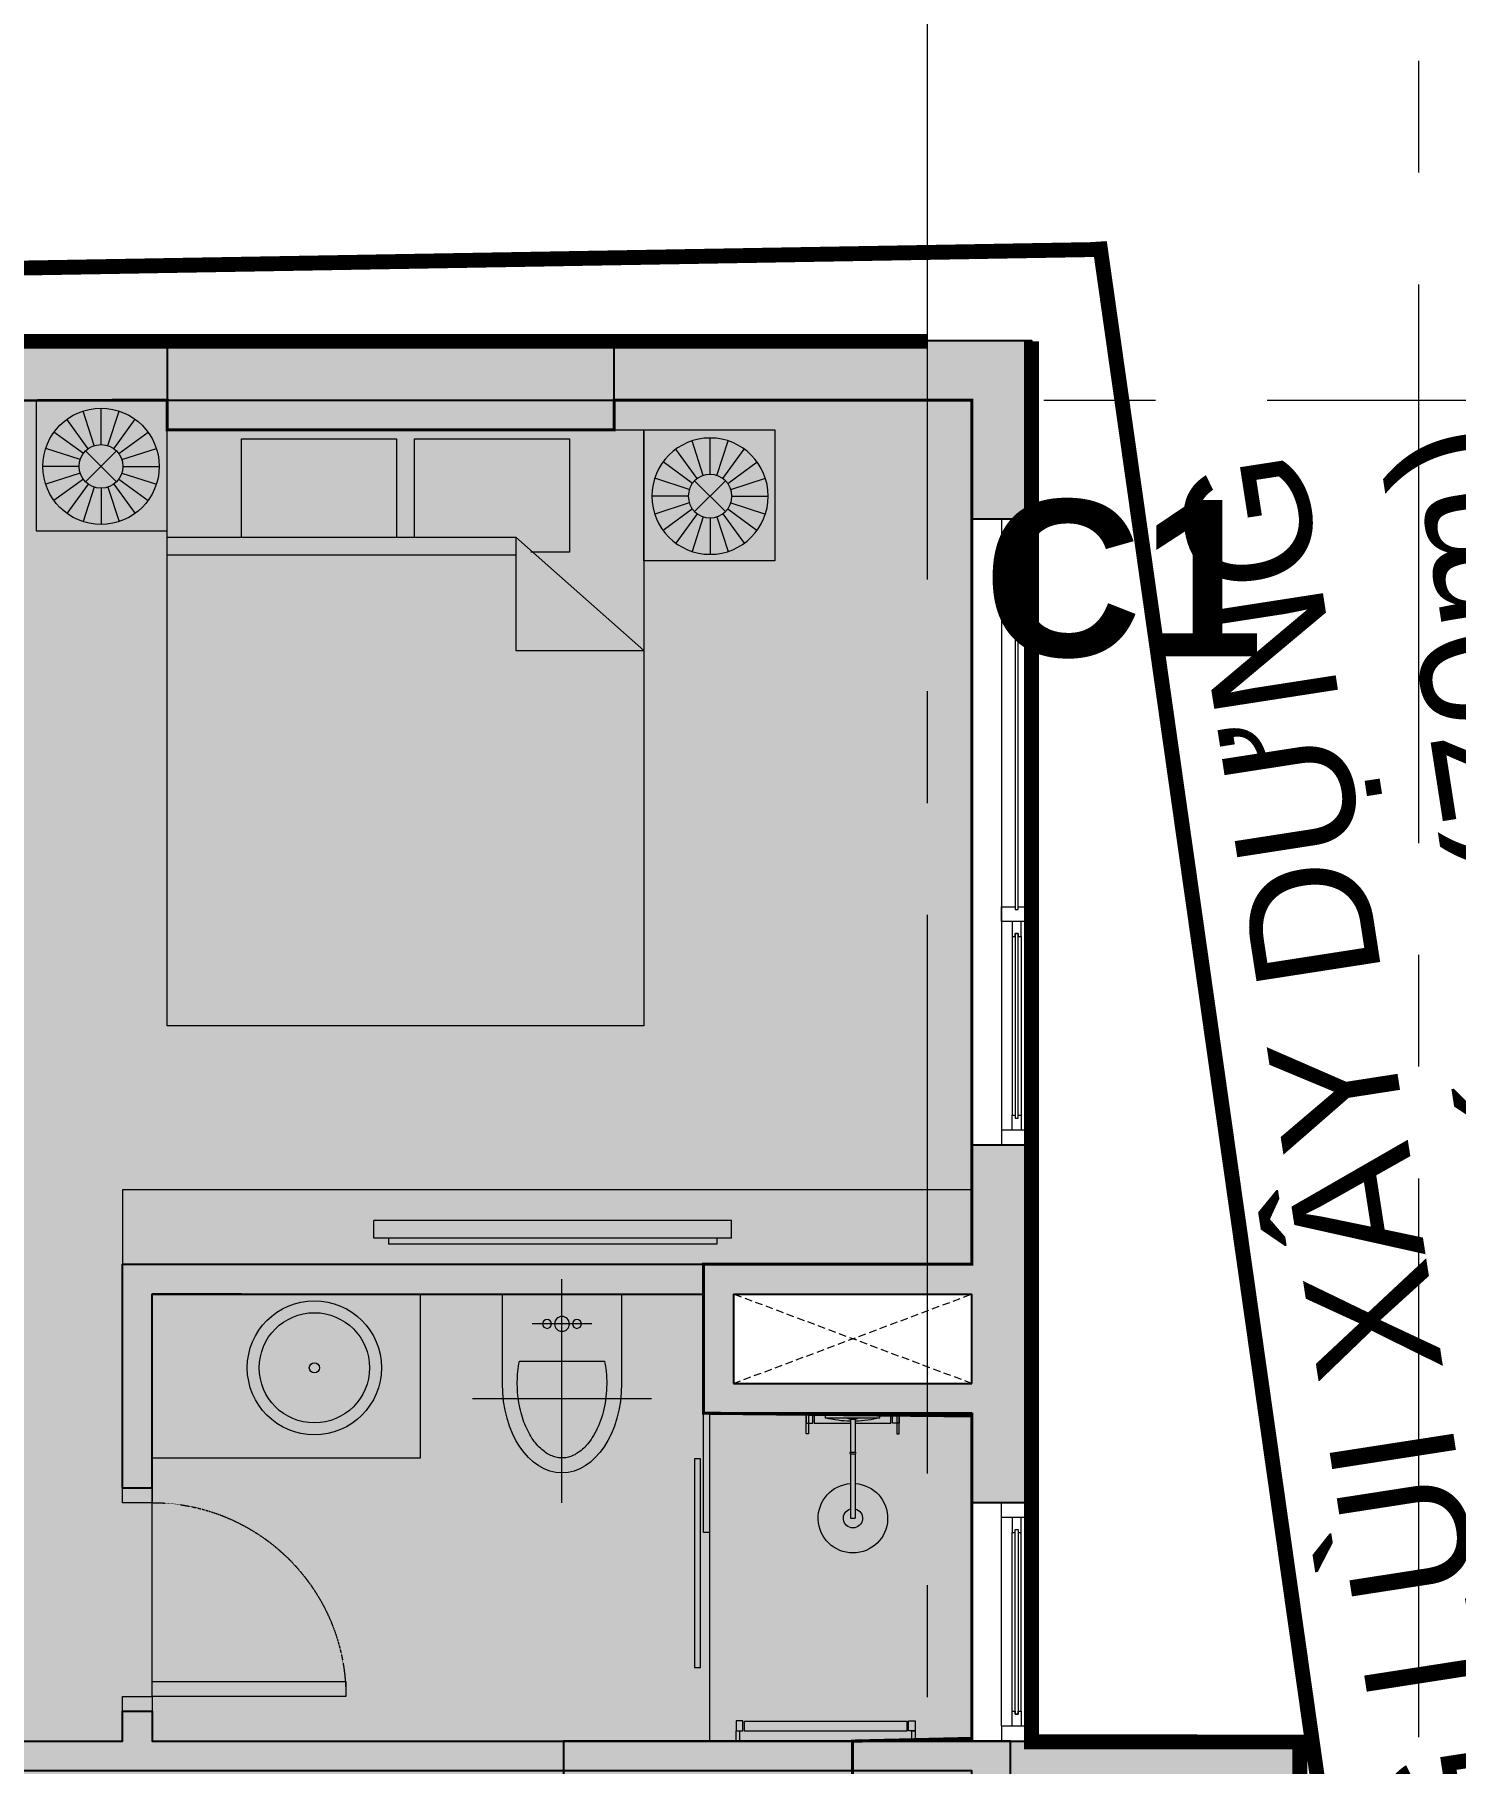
# Model space of a CAD drawing. Header units: millimetres. Extents: x -100356 to 314685, y 446 to 1273965.
# Drawn here: x 77096 to 81863, y 930775 to 936576 of the extents above; entities that cross this region are included whole.
import ezdxf

# ---------------------------------------------------------------- set-up
doc = ezdxf.new("R2010")
doc.units = ezdxf.units.MM
for name, pattern in [('A1 - dp$0$DASHED2', [0.375, 0.25, -0.125]), ('A1 - dp$0$HIDDEN', [0.375, 0.25, -0.125]), ('CENTER', [2, 1.25, -0.25, 0.25, -0.25]), ('Dash', [6, 3, -3]), ('DASHED2', [0.375, 0.25, -0.125])]:
    doc.linetypes.add(name, pattern=pattern)
for name, color, linetype, lineweight in [('$0$TUONG 2', 2, 'Continuous', 35), ('@ color hatch', 7, 'Continuous', 13), ('A.Concrete', 7, 'Continuous', 25), ('A1 - dp$0$A.Door', 4, 'Continuous', 13), ('A1 - dp$0$A.HACH 250', 250, 'Continuous', 5), ('A1 - dp$0$CUA', 5, 'Continuous', 9), ('A1 - dp$0$FURNITURE', 8, 'Continuous', 5), ('A1 - dp$0$TUONG 2', 2, 'Continuous', 25), ('A2 - dp$0$A.Door', 4, 'Continuous', 13), ('A2 - dp$0$A.HACH 250', 250, 'Continuous', 5), ('A2 - dp$0$CUA', 5, 'Continuous', 9), ('A2 - dp$0$TUONG 2', 2, 'Continuous', 25), ('GJ', 1, 'Continuous', 13), ('Hatch-wall', 251, 'Continuous', 5), ('LC.HA', 250, 'Continuous', 9), ('LGI', 250, 'CENTER', 9), ('luoicot', 30, 'Continuous', 13), ('TEXT', 6, 'Continuous', 20), ('Text 35', 250, 'Continuous', 15)]:
    doc.layers.add(name, color=color, linetype=linetype, lineweight=lineweight)
doc.layers.add('STR', color=7, linetype='Continuous')
doc.styles.add('ARIAL', font='Font - TrueType - Arial Bold.ttf')
doc.styles.add('arial_eng', font='ARIALNI.TTF')
doc.styles.add('VnArial', font='Font - TrueType - Arial.ttf')

# ---------------------------------------------------------------- blocks, each defined once
blk = doc.blocks.new('A1 - dp$0$A$C6FE626A3')
for p, q in [((-90, 605.700302251149), (-150, 605.700302251149)), ((-150, -594.299697748851), (-150, 605.700302251149)), ((-90, -594.299697748851), (-90, 605.700302251149)), ((-90, 556.6419258960523), (-70, 556.6419258960523)), ((-70, -544.8904991850723), (-70, 556.6419258960523)), ((-90, -544.8904991850723), (-70, -544.8904991850723)), ((-90, -594.299697748851), (-150, -594.299697748851))]:
    blk.add_line(p, q)
blk = doc.blocks.new('A1 - dp$0$Bed 1600')
at = {"linetype": 'Continuous'}
for p, q in [((2.000000749999799, -80.00003000000197), (2.000000749999799, 0)), ((2.000000749999799, 0), (65.99999225000056, 0)), ((65.99999225000056, 0), (65.99999225000056, -80.00003000000197)), ((12.00000150000051, -1.200000000002547), (32.79999149999958, -1.200000000002547)), ((12.00000150000051, -14.40000000000146), (12.00000150000051, -1.200000000002547)), ((32.79999149999958, -1.200000000002547), (32.79999149999958, -14.40000000000146)), ((35.20000150000124, -1.200000000002547), (56.00000150000005, -1.200000000002547)), ((35.20000150000124, -14.40000000000146), (35.20000150000124, -1.200000000002547)), ((56.00000150000005, -1.200000000002547), (56.00000150000005, -16.39999999999964)), ((2.000000749999799, -14.40000000000146), (48.80001150000317, -14.40000000000146)), ((65.99999225000056, -29.59999999999854), (48.80001150000317, -14.40000000000146)), ((48.80001150000317, -14.40000000000146), (48.80001150000317, -29.59999999999854)), ((48.80001150000317, -16.80000000000109), (2.000000749999799, -16.80000000000109)), ((56.00000150000005, -16.39999999999964), (50.79937150000114, -16.39999999999964)), ((48.80001150000317, -29.59999999999854), (65.99999225000056, -29.59999999999854)), ((65.99999225000056, -80.00003000000197), (2.000000749999799, -80.00003000000197))]:
    blk.add_line(p, q, dxfattribs=at)
blk = doc.blocks.new('A1 - dp$0$tab')
for p, q in [((439.0243902440415, 0), (0, 0)), ((0, 0), (0, -439.0243902440415)), ((439.0243902440415, -439.0243902440998), (439.0243902440415, 0)), ((194.7534147979459, -152.8788605035515), (157.068415483809, -36.8963585163001)), ((217.3644143863348, -149.2976299885777), (217.3644143863348, -27.34641047636979)), ((239.9754139747238, -152.8788605035515), (277.6604132887442, -36.89635851635831)), ((158.1680489442078, -179.4596846988424), (59.50743987411261, -107.7785563705256)), ((174.3557373892981, -163.2719962538103), (102.6746090609813, -64.61138718365692)), ((260.3730913832551, -163.2719962538103), (332.0542197116883, -64.61138718371511)), ((276.5607798283454, -179.4596846988424), (375.2213888984406, -107.7785563705256)), ((147.7749131940072, -199.857362107432), (31.79241120675579, -162.1723627934116)), ((165.6248938116477, -170.7288411212503), (269.1039349609054, -274.207882270508)), ((269.1039349609054, -170.7288411212503), (165.6248938116477, -274.207882270508)), ((286.9539155786624, -199.8573621074902), (402.9364175657973, -162.1723627934698)), ((144.1936826789751, -222.4683616958791), (22.24246316682547, -222.4683616958791)), ((290.5351460935781, -222.4683616958791), (412.4863656058441, -222.4683616958791)), ((147.7749131940072, -245.0793612842681), (31.79241120675579, -282.7643605982885)), ((158.1680489442078, -265.4770386928576), (59.50743987411261, -337.1581670212327)), ((174.3557373892981, -281.6647271379479), (102.6746090608649, -380.3253362080432)), ((260.3730913832551, -281.6647271379479), (332.0542197116883, -380.3253362080432)), ((276.5607798283454, -265.4770386929158), (375.2213888984406, -337.1581670212327)), ((286.9539155786624, -245.0793612842681), (402.9364175657973, -282.7643605982885)), ((194.7534147978294, -292.0578628882067), (157.068415483809, -408.0403648753999)), ((217.3644143862184, -295.6390934031806), (217.3644143862184, -417.5903129153884)), ((217.3644143863348, -295.6390934031806), (217.3644143863348, -417.5903129153884)), ((239.9754139747238, -292.0578628882067), (277.6604132887442, -408.0403648753999)), ((0, -439.0243902440415), (439.0243902440415, -439.0243902440998))]:
    blk.add_line(p, q)
for radius in [195.1219512195127, 73.17073170731727]:
    blk.add_circle((217.3644143863348, -222.4683616958791), radius)
blk = doc.blocks.new('A1 - dp$0$A$C4168242D')
for points in [[(300.0000201162766, 750.0000037719656), (300.0000201162766, 3.771965566556901e-06)], [(2.011627657338977e-05, 400.0000037719656), (600.0000201162766, 400.0000037719656)], [(100.0000201162766, 350.0000037719656), (100.0000201162766, 50.00000377196557), (500.0000201162766, 50.00000377196557), (500.0000201162766, 350.0000037719656)], [(157.0807895996986, 275.5434867270669), (442.9192506328618, 275.5434867271251)], [(400.0000201162766, 150.0000037719656), (200.0000201162766, 150.0000037719656)]]:
    blk.add_lwpolyline(points)
for centre, radius in [((300.0000201162766, 150.0000037719656), 25), ((250.0000201162766, 150.0000037719656), 15), ((350.0000201162766, 150.0000037719656), 15)]:
    blk.add_circle(centre, radius)
blk.add_ellipse((300.0000201162766, 350.0000037719656), major_axis=(0, 300), ratio=0.6666666666666666, start_param=4.71238898038469, end_param=7.853981633974483)
blk.add_open_spline([(442.9192506328618, 275.5434867271251), (444.4510590256687, 283.42135846155), (445.7425244580591, 291.4294730033143), (448.5769191858635, 313.4566293924508), (449.6286703177029, 327.6489062646942), (450.2066335095515, 356.1180194327535), (449.7328545628188, 370.3944303876124), (447.2794697369609, 398.5900599646702), (445.2998264209673, 412.5088346910052), (439.918355993068, 439.5578986398177), (436.5164580824639, 452.6876547903812), (428.4397531876384, 477.7521967966532), (423.7649021139878, 489.6862528108759), (413.3592425690003, 511.9961925841853), (407.6286139926888, 522.3710056563796), (396.4430827035176, 539.6499297699265), (391.1100955888251, 546.8443262824221), (380.1043636445829, 559.8515476712564), (374.4324381100305, 565.6638064174622), (362.9467978291505, 575.8638141105403), (357.1345239518341, 580.2514437816208), (345.5410264942111, 587.6403380978081), (339.7614641710097, 590.6426564992944), (328.3320825499031, 595.3689902769838), (322.6827746960989, 597.0954785511567), (311.4997304623394, 599.3948770697825), (305.9640102245467, 599.9702257051104), (294.8994408012004, 600.0275454025468), (289.3671065676317, 599.5095938385275), (278.1949355775287, 597.330250136416), (272.5529852041363, 595.6664911185508), (261.1363244926615, 591.0724547459831), (255.3620182348532, 588.1396531271166), (243.771656003948, 580.894110161229), (237.9572430986809, 576.580237038972), (226.4572785552518, 566.5277696662815), (220.7731967293803, 560.7892524322451), (209.7327915265996, 547.9254520335089), (204.3773183272788, 540.8007259117367), (194.1855478621146, 525.2729744441822), (189.3496142675431, 516.8705269528291), (180.363380632909, 498.9478429975352), (176.2131862292008, 489.4280592559662), (168.7337312492309, 469.4674219337394), (165.4044717201759, 459.0268972434569), (159.6699460785749, 437.4460473622967), (157.2646523315998, 426.305966103384), (153.4495194757765, 403.5633864186821), (152.0396548926146, 391.9610828756777), (150.2561348118834, 368.5411044716748), (149.8824663649721, 356.7236008520704), (150.181992988124, 333.1245296592824), (150.8551902636027, 321.3431276871415), (153.2221105265198, 298.1360662156512), (154.9097414871358, 286.7088770202827), (157.0807895997059, 275.5434867270669)], degree=3, knots=[4.428594871176566, 4.428594871176566, 4.428594871176566, 4.428594871176566, 4.521717801991738, 4.521717801991738, 4.681946270422722, 4.681946270422722, 4.842174738853707, 4.842174738853707, 5.002403207284692, 5.002403207284692, 5.162631675715676, 5.162631675715676, 5.322860144146661, 5.322860144146661, 5.483088612577646, 5.483088612577646, 5.615862455912792, 5.615862455912792, 5.748636299247938, 5.748636299247938, 5.881410142583084, 5.881410142583084, 6.01418398591823, 6.01418398591823, 6.146957829253376, 6.146957829253376, 6.279731672588522, 6.279731672588522, 6.412505515923668, 6.412505515923668, 6.545279359258814, 6.545279359258814, 6.67805320259396, 6.67805320259396, 6.810827045929106, 6.810827045929106, 6.943600889264252, 6.943600889264252, 7.076374732599398, 7.076374732599398, 7.209148575934544, 7.209148575934544, 7.341922419269689, 7.341922419269689, 7.474696262604835, 7.474696262604835, 7.607470105939981, 7.607470105939981, 7.740243949275127, 7.740243949275127, 7.873017792610273, 7.873017792610273, 8.00579163594542, 8.00579163594542, 8.137775743182836, 8.137775743182836, 8.137775743182836, 8.137775743182836])
blk = doc.blocks.new('A1 - dp$0$A$C588A0D6B')
for p, q in [((-121.7251131935045, -37.78366544656456), (122.5283977752551, -37.78366544656456)), ((-121.7251131935045, -58.70484054647386), (-121.7251131935045, -37.78366544656456)), ((122.5283977752551, -58.70484054647386), (-121.7251131935045, -58.70484054647386)), ((-11.46586165577173, -64.49735840037465), (-11.46586165577173, -211.0898941718042)), ((9.415827855467796, -64.82836886681616), (9.415827855467796, -211.0898941718042)), ((122.5283977752551, -37.78366544656456), (122.5283977752551, -58.70484054647386)), ((9.415827855467796, -211.0898941718042), (-11.46586165577173, -211.0898941718042)), ((9.415827855467796, -219.6634982507676), (-11.46586165577173, -219.6634982507676)), ((-11.46586165577173, -219.6634982507676), (-11.46586165577173, -507.3952867165208)), ((9.415827855467796, -219.6634982507676), (9.415827855467796, -507.3952867165208)), ((9.415827855467796, -507.3952867165208), (-11.46586165577173, -507.3952867165208))]:
    blk.add_line(p, q)
for points in [[(-177.8687139265239, -36.92510747909546), (-207.6407619630918, -36.92510747909546), (-207.6407619630918, -82.01341933757067), (-177.8687139265239, -82.01341933757067)], [(-207.6407619630918, -36.92510747909546), (-197.0983718046919, -36.92510747909546), (-197.0983718046919, -129.2704258076847), (-207.6407619630918, -129.2704258076847)], [(178.6719985073432, -36.92510747909546), (208.4440465448424, -36.92510747909546), (208.4440465448424, -82.01341933757067), (178.6719985073432, -82.01341933757067)], [(208.4440465448424, -36.92510747909546), (197.9016563855112, -36.92510747909546), (197.9016563855112, -129.2704258076847), (208.4440465448424, -129.2704258076847)]]:
    blk.add_lwpolyline(points, close=True)
blk.add_lwpolyline([(-11.46586165577173, -82.1396761611104), (-171.1410752451047, -82.1396761611104), (-171.1410752451047, -37.78366544656456), (171.9443598249927, -37.78366544656456), (171.9443598249927, -82.1396761611104), (9.415827855467796, -82.1396761611104)])
for centre, radius, start, end in [((0.4016422899439931, 430.9115530773997), 504.6178329296233, 255.9943066316438, 268.6524047929271), ((0, 0), 65.50858893449691, 243.6551848052865, 296.3448151947135), ((0.4016422899439931, 430.9115530773997), 504.6178329296233, 271.0235513243911, 284.0056933683562), ((-8.205132241360843, -215.3766962103546), 5.386002974314049, 127.2582085746535, 232.7417914253465), ((6.15509844198823, -215.3766962103546), 5.386002974314049, 307.2582085746535, 52.74179142534651), ((-1.025016900151968, -507.3952867165208), 155.4941082644509, 93.8500929791058, 86.1499070208942), ((-1.025016900151968, -507.3952867165208), 42.97893407393712, 104.059498057962, 75.94050194203797)]:
    blk.add_arc(centre, radius, start, end)
blk = doc.blocks.new('A1 - dp$0$A$C487079A1')
for points in [[(33.81323180161417, 588.89785186667), (33.81323180161417, 600.0623698802665), (-0.00300209317356348, 600.0623698802665), (-0.00300209317356348, 588.89785186667)], [(67.6294656964019, 577.7333338530734), (67.6294656964019, 600.0623698802665), (33.81323180161417, 600.0623698802665), (33.81323180161417, 577.7333338530734)], [(33.81323180161417, -0.001236500218510628), (33.81323180161417, 11.16328151337802), (-0.00300209317356348, 11.16328151337802), (-0.00300209317356348, -0.001236500218510628)], [(67.62946569453925, 22.32779952697456), (67.62946569453925, -0.001236500218510628), (33.8132317988202, -0.001236500218510628), (33.81323179975152, 22.32779952790588)]]:
    blk.add_lwpolyline(points, close=True)
blk.add_lwpolyline([(33.71853918302804, 147.12993873097), (33.71853918209672, 27.37352853920311), (66.98554721847177, 27.37352853920311), (66.98554722033441, 572.6876048408449), (33.71853918395936, 572.6876048417762), (33.71853918302804, 147.12993873097)])
blk = doc.blocks.new('A1 - dp$0$A$C722D3D91')
at = {"ltscale": 0.07}
for radius in [225, 185, 17]:
    blk.add_circle((0, 0), radius, dxfattribs=at)
blk = doc.blocks.new('*U204')
for points in [[(-700, 100), (-750, 100), (-750, 0), (-700, 0)], [(0, 100), (-50, 100), (-50, 0), (0, 0)], [(-50, 0), (-100, 0), (-100, -650), (-50.00000000000001, -650)]]:
    blk.add_lwpolyline(points, close=True)
at = {"linetype": 'A1 - dp$0$HIDDEN'}
blk.add_arc((-50, 0), 650, 180, 270, dxfattribs=at)
blk = doc.blocks.new('*U66')
at = {"layer": 'A2 - dp$0$A.Door', "ltscale": 0.5}
for p, q in [((749.9999999998836, 99.99999999998337), (50, 100)), ((100, 65), (699.9999999998836, 64.99999999998337)), ((799.9999999998836, -1.662670001678634e-11), (799.9999999998836, 99.99999999998337)), ((50, 0), (749.9999999998836, -1.662670001678634e-11)), ((100, 35), (699.9999999998836, 34.99999999998337))]:
    blk.add_line(p, q, dxfattribs=at)
for points in [[(50, 100), (50, 0), (0, 0), (0, 100)], [(749.9999999998836, 99.99999999998337), (749.9999999998836, -1.662670001678634e-11), (799.9999999998836, -1.662670001678634e-11), (799.9999999998836, 99.99999999998337)]]:
    blk.add_lwpolyline(points, close=True, dxfattribs=at)
for points in [[(100.0000000000146, 55), (100.0000000000291, 65), (50.0000000000291, 65), (50, 35), (100, 35), (100.0000000000146, 45), (90.00000000001455, 45), (90.00000000001455, 55), (100.0000000000146, 55)], [(699.9999999998836, 54.99999999998337), (699.9999999998836, 64.99999999998337), (749.9999999998836, 64.99999999998337), (749.9999999998836, 34.99999999998337), (699.9999999998836, 34.99999999998337), (699.9999999998836, 44.99999999998337), (709.9999999998836, 44.99999999998337), (709.9999999998836, 54.99999999998337), (699.9999999998836, 54.99999999998337)]]:
    blk.add_lwpolyline(points, dxfattribs=at)
at = {"layer": 'A2 - dp$0$A.HACH 250', "ltscale": 0.5}
blk.add_lwpolyline([(90, 45), (709.9999999998836, 44.99999999998337), (709.9999999998836, 54.99999999998337), (90, 55)], close=True, dxfattribs=at)
blk = doc.blocks.new('A1 - dp$0$cua so 1')
at = {"layer": 'A1 - dp$0$A.Door', "ltscale": 0.5}
for p, q in [((1400, 65), (2000, 65)), ((1400, 35), (2000, 35))]:
    blk.add_line(p, q, dxfattribs=at)
for points in [[(0, 0), (2100, 0), (2100, 100), (0, 100)], [(2050, 100), (2050, 0), (2100, 0), (2100, 100)]]:
    blk.add_lwpolyline(points, close=True, dxfattribs=at)
for points in [[(50, 55), (50, 100), (0, 100), (0, 0), (50, 0), (50, 45), (40, 45), (40, 55), (50, 55)], [(1300, 55), (1300, 100), (1350, 100), (1350, 0), (1300, 0), (1300, 45), (1310, 45), (1310, 55), (1300, 55)], [(1400.000000000015, 55), (1400.000000000029, 65), (1350.000000000029, 65), (1350, 35), (1400, 35), (1400.000000000015, 45), (1390.000000000015, 45), (1390.000000000015, 55), (1400.000000000015, 55)], [(2000, 55), (2000, 65), (2050, 65), (2050, 35), (2000, 35), (2000, 45), (2010, 45), (2010, 55), (2000, 55)]]:
    blk.add_lwpolyline(points, dxfattribs=at)
at = {"layer": 'A1 - dp$0$A.HACH 250', "ltscale": 0.5}
for points in [[(40, 45), (1310, 45), (1310, 55), (40, 55)], [(1390, 45), (2010, 45), (2010, 55), (1390, 55)]]:
    blk.add_lwpolyline(points, close=True, dxfattribs=at)
blk = doc.blocks.new('2B2')
at = {"layer": '@ color hatch', "ltscale": 0.5}
h = blk.add_hatch(color=141, dxfattribs=at)
h.dxf.hatch_style = 1
h.paths.add_polyline_path([(8300.005994985404, 1699.880439380475), (8300.005994985404, 6299.958205333096), (7900.140817647276, 6299.958205333096), (7900.140817647276, 6599.958205333096), (8300.006908261974, 6599.961040117603), (8300.004919320054, 7699.95834155113), (7400.004919337749, 7699.851439555059), (7400.004919337749, 8199.85143956996), (8300.00491932308, 8199.851439462684), (8300.00491932308, 11099.95820471027), (7100.23572769179, 11099.95820471022), (7100.037535150419, 10999.85145727213), (5600.136631421105, 10999.85145727213), (5600.136631421105, 11099.85143946606), (4950.002780947369, 11099.85143946606), (4950.002780949231, 10699.95821709081), (4250.002780947369, 10699.95821709081), (4250.002780947369, 11099.95820471755), (1250.20086336683, 11099.85143946606), (1249.99952007836, 9799.957239253563), (1200.002780947252, 9799.957239253563), (1200.525260797527, 5599.95904469199), (1600.002780962153, 5599.95904469199), (1600.002780944575, 4599.959044692048), (1200.200136628526, 4599.959044692048), (1200.002780982759, 1649.884971292107), (2700.017323747452, 1649.87328856939), (2700.01771322859, 1699.881097511796)])
h.paths.add_polyline_path([(8500.002670807706, 1799.95822251949), (9400.007710519829, 1799.95822251949), (9400.007710519829, 6299.958205333096), (8500.002670807706, 6299.958205333096)])
at = {"layer": 'Hatch-wall', "ltscale": 0.5}
h = blk.add_hatch(color=256, dxfattribs=at)
h.dxf.hatch_style = 1
h.paths.add_polyline_path([(8500.006147780223, 1800.064969957632), (9800.006147780223, 1800.064969957632), (9800.006147780223, 1500.040891816025), (2600.002957422519, 1499.972851717961), (2600.002957422519, 1649.987803714524), (2700.017713211011, 1649.987862759153), (2700.017713211011, 1699.987862759153), (8300.005994967825, 1699.987204627832), (8300.00614778034, 1800.064969957632), (8500.00614778034, 1800.064969957632)])
h.paths.add_polyline_path([(8500.002670790127, 3999.958233851998), (8500.002670790127, 4999.958233851998), (8300.00491544872, 4999.958233851998), (8300.004915448662, 4900.317225094768), (8300.004919487808, 3999.958233851998)])
h.paths.add_polyline_path([(4250.002872407436, 6699.958753583836), (4350.002872407436, 6699.958753583836), (4350.002963867504, 6599.958845044661), (5450.002670643269, 6599.958845044835), (5450.002670643153, 6699.960948642576), (5550.002670643153, 6699.960948642576), (5550.002945020446, 6599.961040103575), (8300.004919318657, 6599.961040103517), (8300.004919318657, 6599.958204815455), (9400.004584682989, 6599.958205333096), (9400.00771050225, 6399.958233851998), (8500.004919488973, 6399.958233833546), (8500.001553589012, 5799.958233852114), (8300.00155358907, 5799.95823385322), (8300.004890353885, 6499.959634688566), (4250.002751816704, 6499.959634725994)])
h.paths.add_polyline_path([(8300.00491932308, 11299.95820471027), (3775.002780947369, 11299.9582047186), (3775.002780947369, 11099.95820471883), (4250.002780947369, 11099.95820471755), (4250.002780947369, 7799.958204719005), (4150.00287240342, 7799.958204719005), (4150.00287240342, 7699.958204719005), (4250.00287240342, 7699.958204719005), (4250.00287240342, 7599.960948672262), (4350.002780947369, 7599.960948672262), (4350.002780947369, 7699.960948672262), (4350.002780947369, 11099.95820471778), (8300.00491932308, 11099.95820471027), (8300.004919322615, 10699.95820476377), (8500.004919322499, 10699.95820476377), (8500.00491932308, 11299.95820471027)])
h = blk.add_hatch(color=256, dxfattribs=at)
h.dxf.hatch_style = 1
h.paths.add_polyline_path([(8500.00491932052, 8599.958204763767), (8500.004919319472, 7399.958204815455), (8300.004919319705, 7399.958204815455), (8300.004919320054, 7699.958204802417), (7400.00491932017, 7699.958204802417), (7400.00491932017, 8099.958204817318), (5550.002670643269, 8099.958204817318), (5550.002749904874, 7449.960948642576), (5450.002751339518, 7449.960948642576), (5450.002670643269, 8199.958204817318), (8300.004919320287, 8199.958204817318), (8300.004919320636, 8599.958204763767)])
h.paths.add_polyline_path([(7500.00491932017, 7799.958204802417), (8300.00491932017, 7799.958204802417), (8300.00491932017, 8099.958204817318), (7500.00491932017, 8099.958204817318)], flags=16)
at = {"layer": '@ color hatch', "color": 7, "linetype": 'Dash', "ltscale": 10, "const_width": 10, "elevation": 2.522973089290733e-07}
blk.add_lwpolyline([(7900.140817647276, 6299.958205333096), (7900.140817647276, 6599.958205333096), (8300.004919318657, 6599.961040103517), (8300.004919320054, 7699.958204801369), (7400.00491932017, 7699.958204802417), (7400.00491932017, 8199.958204817318), (8300.004919305502, 8199.958204710041), (8300.004919305502, 11100.06496995763), (7100.23572769179, 11100.06496995757), (7100.037535150419, 10999.95822251949), (5600.136631421105, 10999.95822251949), (5600.136631421105, 11099.95820471342), (4950.002780947369, 11099.95820471662), (4950.002780949231, 10699.95821709081), (4250.002780947369, 10699.95821709122), (4250.002780947369, 11099.95820471755), (1250.100191704987, 11100.06348123233), (1249.999520060781, 9800.06400450092), (1200.002780929673, 9800.06400450092), (1200.525260779948, 5599.539003707818)], dxfattribs=at)
at = {"layer": 'A1 - dp$0$A.HACH 250', "linetype": 'A1 - dp$0$DASHED2', "ltscale": 100}
for p, q in [((7500.004554657557, 7799.959055698069), (8300.00491932017, 8099.958204802417)), ((8300.004554657091, 7799.958204802417), (7500.004919290834, 8099.959055698069))]:
    blk.add_line(p, q, dxfattribs=at)
at = {"layer": 'A1 - dp$0$CUA'}
for p, q in [((8300.004913138167, 8599.958204763767), (8300.0049255052, 10699.95820476377)), ((7420.00491932017, 7699.958204802417), (7420.00491932017, 6599.961040103517, 2.522973089290733e-07)), ((5550.002670643269, 6749.958204802417, 2.522973089290733e-07), (5550.002762099029, 7449.960948642576, 1.642866539133684e-07))]:
    blk.add_line(p, q, dxfattribs=at)
for points in [[(7400.00491932017, 7699.958204802417), (7420.00491932017, 7699.958204802417), (7420.00491932017, 7299.961040103517), (7400.00491932017, 7299.961040103517)], [(7390.00491932017, 7547.405844762456), (7370.00491932017, 7547.405844762456), (7370.00491932017, 6847.405844762456), (7390.00491932017, 6847.405844762456)]]:
    blk.add_lwpolyline(points, close=True, dxfattribs=at)
at = {"layer": 'A1 - dp$0$FURNITURE', "elevation": 2.522973089290733e-07}
blk.add_lwpolyline([(5450.002670628368, 8449.958204801369), (5450.00267065817, 8199.958204801369), (8300.004919305502, 8199.958204830531), (8300.004919335304, 8449.958204830531)], close=True, dxfattribs=at)
blk.add_lwpolyline([(5905.078500751522, 7549.958204787516), (6450.002670643269, 7549.958204817318), (6450.002670643269, 8099.958204787516), (5550.002670643269, 8099.958204817318), (5550.002670643269, 7549.958204817318), (5905.078500751522, 7549.958204787516)], dxfattribs=at)
at = {"layer": 'A1 - dp$0$TUONG 2'}
for p, q in [((8500.004919323546, 10699.95820476377), (8300.004919323663, 10699.95820476377)), ((8500.004919319355, 8599.958204763767), (8300.004919319588, 8599.958204763767)), ((8500.004919319472, 7399.958204815455), (8300.004919319705, 7399.958204815455))]:
    blk.add_line(p, q, dxfattribs=at)
at = {"layer": 'A1 - dp$0$TUONG 2', "ltscale": 0.5, "elevation": 2.522973089290733e-07}
for points in [[(3775.002780947369, 11299.9582047186), (8300.00491932308, 11299.95820471027)], [(4350.002780947369, 7699.960948672262), (4350.002780947369, 11099.95820471778), (8300.00491932308, 11099.95820471027)], [(5450.002762099029, 7449.960948642576), (5550.002749904874, 7449.960948642576), (5550.002670643269, 8099.958204817318), (7400.00491932017, 8099.958204817318)]]:
    blk.add_lwpolyline(points, dxfattribs=at)
at = {"layer": 'A1 - dp$0$TUONG 2', "ltscale": 0.5}
for points in [[(8300.00491932308, 11299.95820471027), (8500.00491932308, 11299.95820471027), (8500.004919322499, 10699.95820476377)], [(8300.004919322615, 10699.95820476377), (8300.00491932308, 11099.95820471027)], [(8300.004919320287, 8199.958204817318), (8300.004919320636, 8599.958204763767)], [(8500.00491932052, 8599.958204763767), (8500.004919319472, 7399.958204815455)], [(7500.00491932017, 7699.958204802417), (7400.00491932017, 7699.958204802417), (7400.00491932017, 8099.958204802417)], [(7500.00491932017, 8099.958204802417), (7500.00491932017, 7799.958204802417)], [(7500.00491932017, 8099.958204817318), (8300.00491932017, 8099.958204817318)], [(8300.00491932017, 7799.958204802417), (8300.00491932017, 8099.958204817318)], [(7500.00491932017, 7799.958204802417), (8300.00491932017, 7799.958204802417)], [(8300.00491932017, 7699.958204802417), (7500.00491932017, 7699.958204802417)], [(8300.004919319705, 7399.958204815455), (8300.004919320054, 7699.95834155113)]]:
    blk.add_lwpolyline(points, dxfattribs=at)
at = {"layer": 'A1 - dp$0$TUONG 2', "elevation": 2.522973089290733e-07}
for points in [[(5450.002751339518, 7449.960948642576), (5450.002670643269, 8199.958204817318), (8300.00491932017, 8199.958204817318)], [(5850.002670643269, 8099.958204817318), (5550.002670643269, 8099.958204817318)]]:
    blk.add_lwpolyline(points, dxfattribs=at)
blk.add_lwpolyline([(4250.002872407436, 6699.958753583836), (4350.002872407436, 6699.958753583836), (4350.002963867504, 6599.958845044661), (5450.002670643269, 6599.958845044835), (5450.002670643153, 6699.960948642576), (5550.002670643153, 6699.960948642576), (5550.002945020446, 6599.961040103575), (8300.004919318657, 6599.961040103517), (8300.004919318657, 6599.958204815455), (9400.004584682989, 6599.958205333096), (9400.00771050225, 6399.958233851998), (8500.00491948903, 6399.958233833255), (8500.004919490486, 5799.958233851998), (8300.004919490486, 5799.958233853395), (8300.004890353885, 6499.959634688566), (4250.002751816704, 6499.959634725994)], close=True, dxfattribs=at)
at = {"layer": 'A2 - dp$0$CUA'}
blk.add_line((8300.00322594674, 7399.934369660856), (8300.004919318657, 6599.958204815455), dxfattribs=at)
at = {"layer": 'A1 - dp$0$CUA', "xscale": -1, "rotation": 90}
blk.add_blockref('*U204', (5550.002762099029, 6699.960948642576, 1.642866539133684e-07), dxfattribs=at)
at = {"layer": 'A1 - dp$0$FURNITURE'}
blk.add_blockref('A1 - dp$0$tab', (5161.112241177063, 11099.95912674797, 1.713294599194027e-06), dxfattribs=at)
at = {"layer": 'A1 - dp$0$FURNITURE', "xscale": 24.99999062500353, "yscale": 24.99999062500353, "zscale": 24.99999062500353}
blk.add_blockref('A1 - dp$0$Bed 1600', (5550.136631421105, 10999.95820471027, 2.522973089290733e-07), dxfattribs=at)
at = {"layer": 'A1 - dp$0$FURNITURE', "xscale": -1}
blk.add_blockref('A1 - dp$0$tab', (7639.160209165479, 10999.95822251949, 2.522973089290733e-07), dxfattribs=at)
for name, p, rotation in [('A1 - dp$0$A$C6FE626A3', (6899.048074985563, 8197.024291334266), 90), ('A1 - dp$0$A$C4168242D', (6625.003774865414, 8149.958208574331, 2.522973906572495e-07), 180)]:
    blk.add_blockref(name, p, dxfattribs=dict(at, rotation=rotation))
at = {"layer": 'A1 - dp$0$FURNITURE', "rotation": 90}
blk.add_blockref('A1 - dp$0$A$C722D3D91', (6094.258464456885, 7852.506913077377, 2.522887174182019e-07), dxfattribs=at)
at = {"layer": 'A1 - dp$0$FURNITURE', "extrusion": (-2.154112914580867e-27, 2.979711853784694e-18, -1), "xscale": 0.7500000000000018, "yscale": 0.7500000000000018, "zscale": -0.7500000000000018}
blk.add_blockref('A1 - dp$0$A$C588A0D6B', (-7900.306151037628, 7728.29595388734), dxfattribs=at)
at = {"layer": 'A1 - dp$0$FURNITURE', "extrusion": (2.019472361786124e-28, 2.979711852707633e-18, -1), "zscale": -1, "rotation": 90}
blk.add_blockref('A1 - dp$0$A$C487079A1', (-7509.45110941428, 6599.964042196691, -2.522972892630957e-07), dxfattribs=at)
at = {"layer": 'A1 - dp$0$TUONG 2', "rotation": 270}
blk.add_blockref('A1 - dp$0$cua so 1', (8400.004913138167, 10699.95820476377), dxfattribs=at)
at = {"layer": 'A2 - dp$0$TUONG 2', "xscale": -1, "rotation": 270}
blk.add_blockref('*U66', (8400.000701677462, 6599.958204815572), dxfattribs=at)
at = {"color": 1, "ltscale": 0.5, "style": 'arial_eng'}
blk.add_attdef('AC', (8575.586731621937, 4378.725841274776, -0.0001385452432587379), '', height=300, dxfattribs=at)
blk = doc.blocks.new('X-GRID')
at = {"layer": 'LGI', "ltscale": 1500}
for p, q in [((-49499.99921768473, 49486.83894699802), (-49499.99921768485, -7272.626217615738)), ((-47849.99921768496, -7272.626217615734), (-47849.99921768485, 30849.96715951794)), ((5008.778208642092, -1.2732925824821e-11), (-57318.59826279094, 1.482476363889873e-10))]:
    blk.add_line(p, q, dxfattribs=at)
blk = doc.blocks.new('A$C60262ED2')
at = {"layer": 'LC.HA'}
h = blk.add_hatch(color=256, dxfattribs=at)
h.dxf.hatch_style = 1
h.paths.add_polyline_path([(52708.77777361381, 51684.01097252851), (52708.77777361381, 51384.01097252851), (54208.77777361381, 51384.01097252851), (54208.77777361381, 51684.01097252851)])
h = blk.add_hatch(color=256, dxfattribs=at)
h.dxf.hatch_style = 1
h.paths.add_polyline_path([(54038.78195984004, 46983.90661866689), (54038.78195984004, 46683.90661866689), (55538.78195984004, 46683.90661866689), (55538.78195984004, 46983.90661866689)])
at = {"layer": 'STR', "ltscale": 1000}
for points, elevation in [([(52708.77777361381, 51684.01097252851), (52708.77777361381, 51384.01097252851), (54208.77777361381, 51384.01097252851), (54208.77777361381, 51684.01097252851)], 6.560706836601802e-05), ([(54038.78195984004, 46983.90661866689), (54038.78195984004, 46683.90661866689), (55538.78195984004, 46683.90661866689), (55538.78195984004, 46983.90661866689)], 6.706806565628017e-05)]:
    blk.add_lwpolyline(points, close=True, dxfattribs=dict(at, elevation=elevation))
at = {"rotation": 180}
blk.add_blockref('X-GRID', (7408.778555928438, 51484.01189456624, 6.706806565628017e-05), dxfattribs=at)
at = {"layer": 'Text 35', "ltscale": 1000, "style": 'ARIAL'}
blk.add_text('C1', height=525, dxfattribs=at).set_placement((55448.24989483511, 50623.52851214394, 6.706806565628017e-05))
blk = doc.blocks.new('column')
at = {"layer": 'luoicot', "ltscale": 0.5}
blk.add_blockref('A$C60262ED2', (-47108.64113252342, -40383.94843114301, -6.68157683473537e-05), dxfattribs=at)
blk = doc.blocks.new('SITE')
at = {"layer": 'GJ', "color": 2, "linetype": 'DASHED2', "ltscale": 200, "const_width": 50, "elevation": -1.948401880183878e-06}
blk.add_lwpolyline([(-17824.85726146697, 42747.82105758612), (-8761.388092617854, 42796.05047907075), (-2287.339617544902, 42907.87486342783), (-2255.000619305414, 42909.88816991018), (-1185.958073573885, 35376.80779356154), (-1156.783467286848, 8044.275215967384), (-171.9813663010718, -62.86530163977295), (-42868.96356875566, 0.1675262849894352)], dxfattribs=at)
at = {"layer": 'TEXT', "extrusion": (-1.38694278514431e-09, 5.521557532036263e-09, 1), "insert": (-108.1246516158571, 29991.15589171386, 2.53674456826596e-08), "char_height": 419.9999999999998, "width": 12264.82834147841, "attachment_point": 1, "text_direction": (-0.1533147348097698, 0.9881774092187141, -5.668917182160395e-09), "style": 'VnArial'}
blk.add_mtext('\\pi5420.49001;KHOẢNG LÙI XÂY DỰNG \\P\\pi7471.49956;KHỐI THÁP (70m)', dxfattribs=at)

msp = doc.modelspace()

# ---------------------------------------------------------------- linework, layer by layer
at = {"color": 3, "linetype": 'Dash', "ltscale": 30, "const_width": 49.99999999999999, "elevation": 6.81027361539873e-05}
for points in [[(66440.8862648031, 935547.0377255615), (80090.8877148039, 935547.0367991133)], [(80440.89206600362, 935547.0367991133), (80440.88784830515, 930847.0377256207), (81340.89119159947, 930847.0417807503), (81340.89119199342, 926047.0392045797), (81740.88996350112, 926047.0392151438), (81740.11627396119, 919597.0231229677), (80240.1162739613, 919597.0231229677), (80240.11627396119, 919699.8679332833), (78840.8870577053, 919700.1685936151), (78840.88720146344, 918646.9936670637), (81740.86581209277, 918646.9940581984), (81740.90961820538, 905446.994058201), (78840.88694589607, 905446.993667061), (78840.8870475597, 904397.3314185013), (80239.08466640212, 904397.0377274299), (80239.08466640212, 904546.9936640812), (81739.08466640212, 904546.9936640812), (81740.89077398086, 895996.9650584375), (81740.89077398086, 895996.9650584375), (81740.89077398086, 892947.0373301308), (66541.2857352367, 892947.0373296929)]]:
    msp.add_lwpolyline(points, dxfattribs=at)

# ---------------------------------------------------------------- block references
at = {"layer": '$0$TUONG 2'}
msp.add_blockref('2B2', (71940.74881105193, 924249.9986407224, 6.889417565665839e-05), dxfattribs=at)
at = {"layer": 'A.Concrete'}
msp.add_blockref('column', (71940.74880138265, 924249.9986585316, 6.889417565665839e-05), dxfattribs=at)
at = {"layer": 'GJ'}
msp.add_blockref('SITE', (82927.04389999142, 892946.9760391107, 6.785043884505823e-05), dxfattribs=at)

doc.saveas('drawing.dxf')
